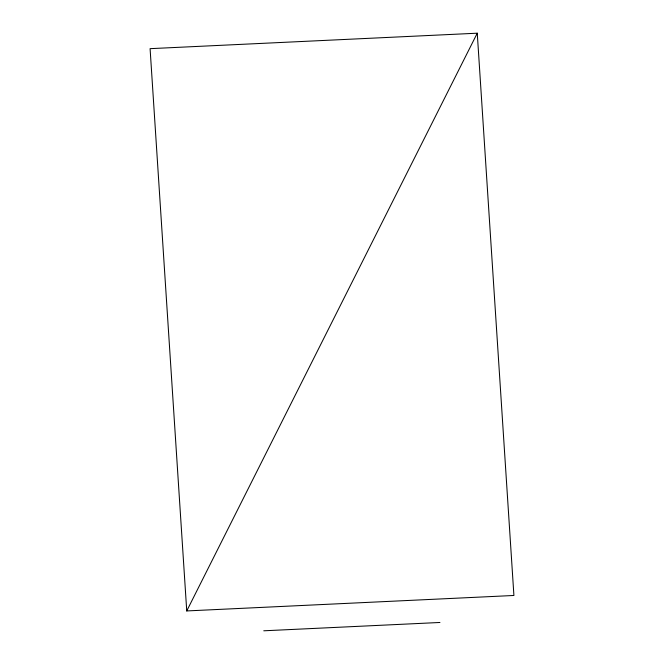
<?xml version="1.0" encoding="UTF-8"?>
<svg xmlns="http://www.w3.org/2000/svg" width="664" height="664" viewBox="0 0 664 664"><rect width="100%" height="100%" fill="white"/><g stroke="black" fill="none" stroke-linecap="round" stroke-linejoin="round"><path stroke-width="1" d="M186.742 610.938L477.258 33.2L150.089 48.663L186.742 610.938L513.911 595.475L477.258 33.2M263.774 630.8L439.941 622.475"/></g></svg>
